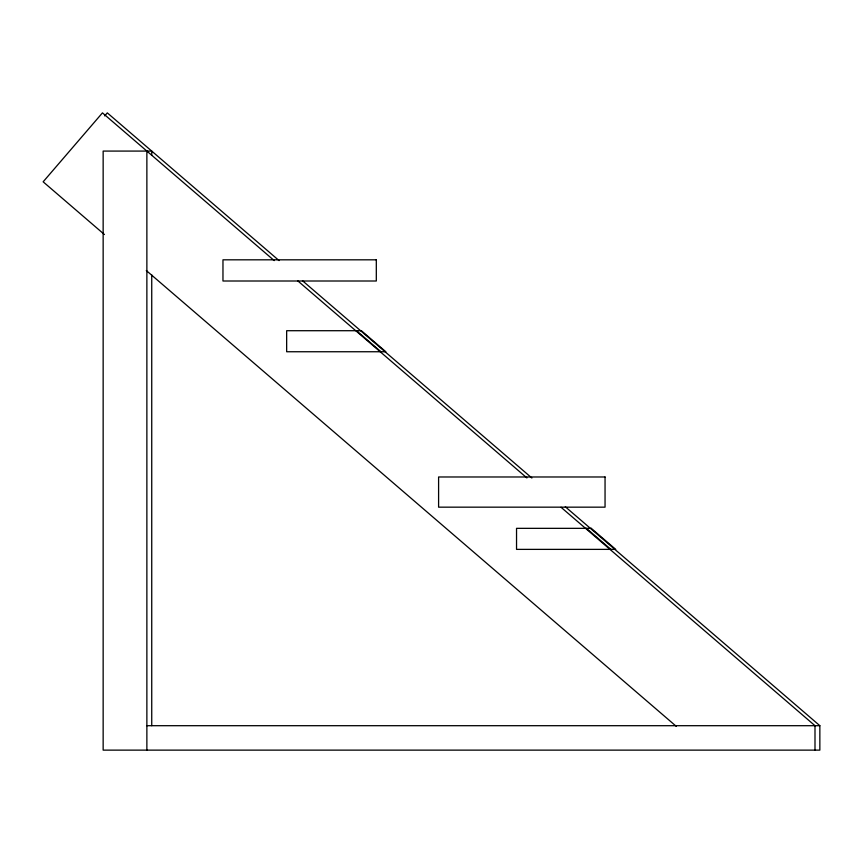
<?xml version="1.0" encoding="UTF-8"?>
<svg xmlns="http://www.w3.org/2000/svg" width="863" height="863" viewBox="0 0 863 863"><rect width="100%" height="100%" fill="white"/><g stroke="black" fill="none" stroke-linecap="round" stroke-linejoin="round"><path stroke-width="1.29" d="M104.693 115.912L107.303 112.87L279.051 260.583M146.872 725.697L819.85 725.697L819.85 750.13L103.15 750.13L103.15 151.079L151.737 151.079L151.737 155.113M302.492 280.734L531.878 478.026M565.297 506.764L819.85 725.697M356.527 330.712L380.982 351.748M586.419 528.339L610.875 549.375M274.229 260.604L102.449 112.87L43.15 181.813L104.434 234.52M297.659 280.766L526.905 477.929M561.004 507.25L814.996 725.697L814.996 750.13M146.3 270.529L676.365 726.419M151.737 274.887L151.737 725.697M146.872 151.079L146.872 750.13M376.311 259.817L222.967 259.817L222.967 281.004L376.311 281.004L376.311 259.817M361.381 330.712L286.656 330.712L286.656 351.748L385.847 351.748L361.381 330.712M605.049 476.98L438.598 476.98L438.598 507.164L605.049 507.164L605.049 476.98M591.274 528.339L516.538 528.339L516.538 549.375L615.729 549.375L591.274 528.339"/></g></svg>
